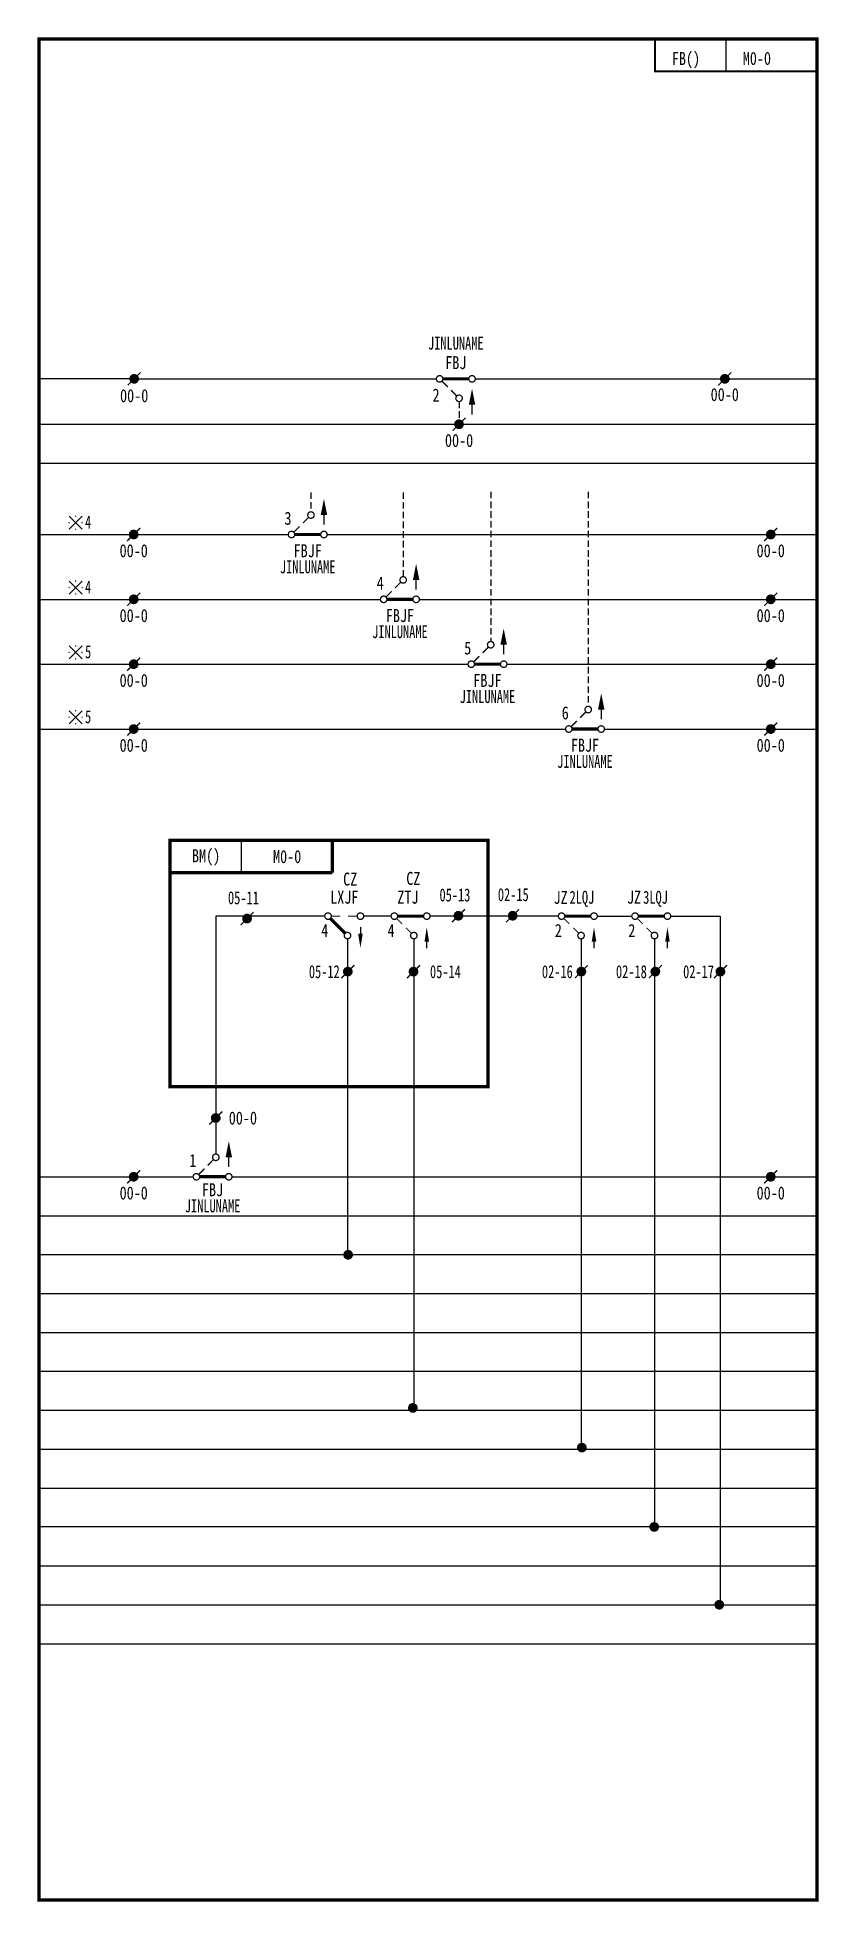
# Model space of a CAD drawing. Header units: millimetres. Extents: x 0 to 120, y 0 to 287.
import ezdxf
from ezdxf.enums import TextEntityAlignment as Align

# ---------------------------------------------------------------- set-up
doc = ezdxf.new("R2010")
doc.units = ezdxf.units.MM
doc.linetypes.add('DASHEDX2', pattern=[1.5, 1, -0.5])
doc.layers.add('define', color=7, linetype='Continuous')
doc.layers.add('tie', color=7, linetype='Continuous')

# ---------------------------------------------------------------- blocks, each defined once
blk = doc.blocks.new('conti_2')
for points in [[(-0.95, 0, 0.1, 0.1, 1), (-1.05, 0, 0.1, 0.1, 1)], [(0.05, 1, 0.1, 0.1, 1), (-0.05, 1, 0.1, 0.1, 1)], [(1.05, 0, 0.1, 0.1, 1), (0.95, 0, 0.1, 0.1, 1)], [(0.05, -1, 0.1, 0.1, 1), (-0.05, -1, 0.1, 0.1, 1)]]:
    blk.add_lwpolyline(points, format="xyseb", close=True)
for points in [[(-1, -1), (1, 1)], [(1, -1), (-1, 1)]]:
    blk.add_lwpolyline(points)
blk.add_attdef('1', text='', height=2).set_placement((2.27, 0.09), align=Align.MIDDLE)

msp = doc.modelspace()

# ---------------------------------------------------------------- linework, layer by layer
at = {"color": 7}
for p, q in [((106, 282), (106, 287)), ((14.79, 234.58), (0, 234.58)), ((14.79, 234.58), (61.29, 234.58)), ((67.29, 234.58), (113.79, 234.58)), ((113.79, 234.58), (120, 234.58)), ((0, 227.58), (120, 227.58)), ((0, 221.58), (120, 221.58)), ((0, 210.58), (14.79, 210.58)), ((14.79, 210.58), (38.45, 210.58)), ((44.45, 210.58), (113.79, 210.58)), ((113.79, 210.58), (120, 210.58)), ((0, 200.58), (14.79, 200.58)), ((14.79, 200.58), (52.67, 200.58)), ((58.67, 200.58), (113.79, 200.58)), ((113.79, 200.58), (120, 200.58)), ((0, 190.58), (14.79, 190.58)), ((14.79, 190.58), (66.17, 190.58)), ((72.17, 190.58), (113.79, 190.58)), ((113.79, 190.58), (120, 190.58)), ((0, 180.58), (14.79, 180.58)), ((14.79, 180.58), (81.21, 180.58)), ((87.21, 180.58), (113.79, 180.58)), ((113.79, 180.58), (120, 180.58)), ((31.23, 158.43), (31.23, 163.43)), ((27.28, 151.73), (27.28, 115.04)), ((44.08, 151.73), (27.28, 151.73)), ((54.31, 151.73), (50.08, 151.73)), ((80.1, 151.73), (60.31, 151.73)), ((86.1, 151.73), (91.43, 151.73)), ((97.43, 151.73), (105.03, 151.73)), ((105.03, 151.73), (105.03, 45.56)), ((47.58, 148.23), (47.58, 99.54)), ((57.81, 148.23), (57.81, 75.54)), ((83.6, 148.23), (83.6, 69.56)), ((94.93, 148.23), (94.93, 57.56)), ((0, 111.54), (23.63, 111.54)), ((29.78, 111.54), (120, 111.54)), ((0, 105.54), (120, 105.54))]:
    msp.add_line(p, q, dxfattribs=at)
at = {"color": 7, "linetype": 'DASHEDX2'}
for p, q in [((64.79, 231.08), (64.79, 227.58)), ((41.95, 217.08), (41.95, 214.08)), ((56.17, 217.08), (56.17, 204.08)), ((69.67, 217.16), (69.67, 194.08)), ((84.71, 217.16), (84.71, 184.08))]:
    msp.add_line(p, q, dxfattribs=at)
at = {"color": 1}
for p, q in [((0, 99.54), (120, 99.54)), ((0, 93.54), (120, 93.54)), ((0, 87.54), (120, 87.54)), ((0, 81.54), (120, 81.54))]:
    msp.add_line(p, q, dxfattribs=at)
at = {"color": 2}
for p, q in [((0, 75.54), (120, 75.54)), ((0, 69.54), (120, 69.54)), ((0, 63.54), (120, 63.54))]:
    msp.add_line(p, q, dxfattribs=at)
at = {"color": 3}
for p, q in [((120, 57.54), (0, 57.54)), ((0, 51.54), (120, 51.54))]:
    msp.add_line(p, q, dxfattribs=at)
at = {"color": 5}
for p, q in [((0, 45.54), (120, 45.54)), ((0, 39.54), (120, 39.54))]:
    msp.add_line(p, q, dxfattribs=at)
at = {"color": 7, "linetype": 'Continuous', "const_width": 0.5}
msp.add_lwpolyline([(0, 287), (120, 287), (120, 0), (0, 0)], close=True, dxfattribs=at)
at = {"color": 7}
for points, const_width in [([(95, 287), (120, 287), (120, 282)], 0.3), ([(95, 287), (95, 282), (120, 282)], 0.3), ([(13.69, 233.58), (15.69, 235.58)], 0.2), ([(63.04, 233.33), (62.1, 234.27)], 0.2), ([(66.29, 234.58), (62.29, 234.58)], 0.5), ([(64.47, 231.9), (63.54, 232.83)], 0.2), ([(104.76, 233.58), (106.76, 235.58)], 0.2), ([(66.79, 230.58), (66.79, 229.08)], 0.2), ([(63.79, 226.58), (65.79, 228.58)], 0.2), ([(40.7, 212.33), (41.65, 213.27)], 0.2), ([(43.95, 213.58), (43.95, 212.08)], 0.2), ([(13.62, 209.58), (15.62, 211.58)], 0.2), ([(39.27, 210.9), (40.2, 211.83)], 0.2), ([(43.45, 210.58), (39.45, 210.58)], 0.5), ([(111.85, 209.58), (113.85, 211.58)], 0.2), ([(13.62, 199.58), (15.62, 201.58)], 0.2), ([(53.49, 200.9), (54.42, 201.83)], 0.2), ([(54.92, 202.33), (55.86, 203.27)], 0.2), ([(58.17, 203.58), (58.17, 202.08)], 0.2), ([(111.85, 199.58), (113.85, 201.58)], 0.2), ([(57.67, 200.58), (53.67, 200.58)], 0.5), ([(68.42, 192.33), (69.36, 193.27)], 0.2), ([(71.67, 193.58), (71.67, 192.08)], 0.2), ([(13.62, 189.58), (15.62, 191.58)], 0.2), ([(66.99, 190.9), (67.92, 191.83)], 0.2), ([(71.17, 190.58), (67.17, 190.58)], 0.5), ([(111.85, 189.58), (113.85, 191.58)], 0.2), ([(13.62, 179.58), (15.62, 181.58)], 0.2), ([(82.03, 180.9), (82.96, 181.83)], 0.2), ([(83.46, 182.33), (84.4, 183.27)], 0.2), ([(86.71, 183.58), (86.71, 182.08)], 0.2), ([(111.85, 179.58), (113.85, 181.58)], 0.2), ([(86.21, 180.58), (82.21, 180.58)], 0.5), ([(20.23, 163.43), (20.23, 158.43), (45.23, 158.43)], 0.5), ([(20.23, 163.43), (45.23, 163.43), (45.23, 158.43)], 0.5), ([(31.1, 150.35), (33.1, 152.35)], 0.2), ([(63.7, 150.79), (65.7, 152.79)], 0.2), ([(72.05, 150.79), (74.05, 152.79)], 0.2), ([(44.93, 151.38), (47.22, 149.08)], 0.5), ([(46.48, 151.73), (45.08, 151.73)], 0.15), ([(49.08, 151.73), (47.68, 151.73)], 0.15), ([(59.31, 151.73), (55.31, 151.73)], 0.5), ([(55.16, 151.38), (56.01, 150.53)], 0.15), ([(56.61, 149.93), (57.46, 149.08)], 0.15), ([(85.1, 151.73), (81.1, 151.73)], 0.5), ([(80.95, 151.38), (81.8, 150.53)], 0.15), ([(82.4, 149.93), (83.24, 149.08)], 0.15), ([(96.43, 151.73), (92.43, 151.73)], 0.5), ([(92.28, 151.38), (93.13, 150.53)], 0.15), ([(93.73, 149.93), (94.58, 149.08)], 0.15), ([(46.64, 142.17), (48.64, 144.17)], 0.2), ([(56.76, 142.17), (58.76, 144.17)], 0.2), ([(82.64, 142.17), (84.64, 144.17)], 0.2), ([(94.06, 142.17), (96.06, 144.17)], 0.2), ([(104.1, 142.17), (106.1, 144.17)], 0.2), ([(26.28, 119.6), (28.28, 121.6)], 0.2), ([(13.62, 110.54), (15.62, 112.54)], 0.2), ([(24.6, 111.86), (25.53, 112.79)], 0.2), ([(26.03, 113.29), (26.97, 114.24)], 0.2), ([(29.28, 114.54), (29.28, 113.04)], 0.2), ([(111.85, 110.54), (113.85, 112.54)], 0.2), ([(28.78, 111.54), (24.78, 111.54)], 0.5)]:
    msp.add_lwpolyline(points, dxfattribs=dict(at, const_width=const_width))
for points, const_width in [([(14.31, 234.58, 1), (15.06, 234.58, 1)], 0.75), ([(105.39, 234.58, 1), (106.14, 234.58, 1)], 0.75), ([(64.41, 227.58, 1), (65.16, 227.58, 1)], 0.75), ([(14.24, 210.58, 1), (14.99, 210.58, 1)], 0.75), ([(112.48, 210.58, 1), (113.23, 210.58, 1)], 0.75), ([(14.24, 200.58, 1), (14.99, 200.58, 1)], 0.75), ([(112.48, 200.58, 1), (113.23, 200.58, 1)], 0.75), ([(14.24, 190.58, 1), (14.99, 190.58, 1)], 0.75), ([(112.48, 190.58, 1), (113.23, 190.58, 1)], 0.75), ([(14.24, 180.58, 1), (14.99, 180.58, 1)], 0.75), ([(112.48, 180.58, 1), (113.23, 180.58, 1)], 0.75), ([(64.32, 151.79, 1), (65.07, 151.79, 1)], 0.75), ([(72.68, 151.79, 1), (73.43, 151.79, 1)], 0.75), ([(31.72, 151.35, 1), (32.47, 151.35, 1)], 0.75), ([(45.08, 151.73, -1), (44.08, 151.73, -1)], 0.2), ([(50.08, 151.73, -1), (49.08, 151.73, -1)], 0.2), ([(55.31, 151.73, -1), (54.31, 151.73, -1)], 0.2), ([(60.31, 151.73, -1), (59.31, 151.73, -1)], 0.2), ([(81.1, 151.73, -1), (80.1, 151.73, -1)], 0.2), ([(86.1, 151.73, -1), (85.1, 151.73, -1)], 0.2), ([(92.43, 151.73, -1), (91.43, 151.73, -1)], 0.2), ([(97.43, 151.73, -1), (96.43, 151.73, -1)], 0.2), ([(48.08, 148.73, -1), (47.08, 148.73, -1)], 0.2), ([(58.31, 148.73, -1), (57.31, 148.73, -1)], 0.2), ([(84.1, 148.73, -1), (83.1, 148.73, -1)], 0.2), ([(95.43, 148.73, -1), (94.43, 148.73, -1)], 0.2), ([(47.26, 143.17, 1), (48.01, 143.17, 1)], 0.75), ([(57.39, 143.17, 1), (58.14, 143.17, 1)], 0.75), ([(83.27, 143.17, 1), (84.02, 143.17, 1)], 0.75), ([(94.68, 143.17, 1), (95.43, 143.17, 1)], 0.75), ([(104.72, 143.17, 1), (105.47, 143.17, 1)], 0.75), ([(26.9, 120.6, 1), (27.65, 120.6, 1)], 0.75), ([(14.24, 111.54, 1), (14.99, 111.54, 1)], 0.75), ([(112.48, 111.54, 1), (113.23, 111.54, 1)], 0.75)]:
    msp.add_lwpolyline(points, format="xyb", close=True, dxfattribs=dict(at, const_width=const_width))
at = {"color": 7, "const_width": 0.2}
for points in [[(61.79, 235.08, -1), (61.79, 234.08, -1), (61.79, 235.08)], [(66.79, 235.08, -1), (66.79, 234.08, -1), (66.79, 235.08)], [(64.79, 232.08, -1), (64.79, 231.08, -1), (64.79, 232.08)], [(41.95, 214.08, -1), (41.95, 213.08, -1), (41.95, 214.08)], [(38.95, 211.08, -1), (38.95, 210.08, -1), (38.95, 211.08)], [(43.95, 211.08, -1), (43.95, 210.08, -1), (43.95, 211.08)], [(56.17, 204.08, -1), (56.17, 203.08, -1), (56.17, 204.08)], [(53.17, 201.08, -1), (53.17, 200.08, -1), (53.17, 201.08)], [(58.17, 201.08, -1), (58.17, 200.08, -1), (58.17, 201.08)], [(69.67, 194.08, -1), (69.67, 193.08, -1), (69.67, 194.08)], [(66.67, 191.08, -1), (66.67, 190.08, -1), (66.67, 191.08)], [(71.67, 191.08, -1), (71.67, 190.08, -1), (71.67, 191.08)], [(84.71, 184.08, -1), (84.71, 183.08, -1), (84.71, 184.08)], [(81.71, 181.08, -1), (81.71, 180.08, -1), (81.71, 181.08)], [(86.71, 181.08, -1), (86.71, 180.08, -1), (86.71, 181.08)], [(27.28, 115.04, -1), (27.28, 114.04, -1), (27.28, 115.04)], [(24.28, 112.04, -1), (24.28, 111.04, -1), (24.28, 112.04)], [(29.28, 112.04, -1), (29.28, 111.04, -1), (29.28, 112.04)]]:
    msp.add_lwpolyline(points, format="xyb", dxfattribs=at)
at = {"color": 7, "const_width": 0.5}
msp.add_lwpolyline([(20.23, 125.43), (20.23, 163.43), (69.27, 163.43), (69.27, 125.43)], close=True, dxfattribs=at)
at = {"color": 7}
for points in [[(49.58, 150.01), (49.58, 149.01)], [(59.81, 146.81), (59.81, 147.81)], [(85.6, 146.81), (85.6, 147.81)], [(96.93, 146.81), (96.93, 147.81)]]:
    msp.add_lwpolyline(points, dxfattribs=at)
for points in [[(59.81, 150.01, 0, 0.7, 0), (59.81, 147.81, 0.7, 0.7, 0)], [(85.6, 150.01, 0, 0.7, 0), (85.6, 147.81, 0.7, 0.7, 0)], [(96.93, 150.01, 0, 0.7, 0), (96.93, 147.81, 0.7, 0.7, 0)], [(49.58, 146.81, 0, 0.7, 0), (49.58, 149.01, 0.7, 0.7, 0)]]:
    msp.add_lwpolyline(points, format="xyseb", dxfattribs=at)
at = {"const_width": 0.75}
for points in [[(47.31, 99.51, 1), (48.06, 99.51, 1)], [(57.29, 75.89, 1), (58.04, 75.89, 1)], [(83.35, 69.77, 1), (84.1, 69.77, 1)], [(94.51, 57.54, 1), (95.26, 57.54, 1)], [(104.54, 45.54, 1), (105.29, 45.54, 1)]]:
    msp.add_lwpolyline(points, format="xyb", close=True, dxfattribs=at)
at = {"color": 7}
for points in [[(66.29, 230.58), (67.29, 230.58), (66.79, 233.08)], [(43.45, 213.58), (44.45, 213.58), (43.95, 216.08)], [(57.67, 203.58), (58.67, 203.58), (58.17, 206.08)], [(71.17, 193.58), (72.17, 193.58), (71.67, 196.08)], [(86.21, 183.58), (87.21, 183.58), (86.71, 186.08)], [(28.78, 114.54), (29.78, 114.54), (29.28, 117.04)]]:
    msp.add_solid(points, dxfattribs=at)

# ---------------------------------------------------------------- block references
at = {"layer": 'define', "color": 3}
ref = msp.add_blockref('conti_2', (5.66, 212.4), dxfattribs=at)
ref.add_attrib('1', '4', (7.11, 211.5), dxfattribs={"layer": '0', "height": 2, "width": 0.7})
ref = msp.add_blockref('conti_2', (5.66, 202.4), dxfattribs=at)
ref.add_attrib('1', '4', (7.11, 201.49), dxfattribs={"layer": '0', "height": 2, "width": 0.7})
ref = msp.add_blockref('conti_2', (5.66, 192.4), dxfattribs=at)
ref.add_attrib('1', '5', (7.11, 191.49), dxfattribs={"layer": '0', "height": 2, "width": 0.7})
ref = msp.add_blockref('conti_2', (5.66, 182.4), dxfattribs=at)
ref.add_attrib('1', '5', (7.11, 181.49), dxfattribs={"layer": '0', "height": 2, "width": 0.7})

# ---------------------------------------------------------------- texts
at = {"color": 3, "width": 0.8}
msp.add_text('FB()', height=2, dxfattribs=at).set_placement((97.6, 282.97))
at = {"color": 5, "width": 0.8}
msp.add_text('M0-0', height=2, dxfattribs=at).set_placement((108.54, 283))
at = {"color": 3}
for s, width, p in [('JINLUNAME', 0.7, (64.29, 240.08)), ('JINLUNAME', 0.7, (41.45, 205.58)), ('JINLUNAME', 0.7, (55.67, 195.58)), ('JINLUNAME', 0.7, (69.17, 185.58)), ('JINLUNAME', 0.7, (84.21, 175.58)), ('BM()', 0.8, (25.78, 160.89)), ('JINLUNAME', 0.7, (26.78, 107.04))]:
    msp.add_text(s, height=2, dxfattribs=dict(at, width=width)).set_placement(p, align=Align.MIDDLE)
at = {"color": 7, "width": 0.8}
for s, p in [('FBJ', (64.29, 236.08)), ('FBJF', (41.45, 207.08)), ('FBJF', (55.67, 197.08)), ('FBJF', (69.17, 187.08)), ('FBJF', (84.21, 177.08)), ('FBJ', (26.78, 108.54))]:
    msp.add_text(s, height=2, dxfattribs=at).set_placement(p, align=Align.CENTER)
for s, p in [('2', (61.79, 231.08)), ('3', (38.95, 212.08)), ('4', (53.17, 202.08)), ('5', (66.67, 192.08)), ('6', (81.71, 182.08)), ('1', (24.28, 113.04))]:
    msp.add_text(s, height=2, dxfattribs=at).set_placement(p, align=Align.RIGHT)
at = {"color": 5, "width": 0.8}
msp.add_text('M0-0', height=2, dxfattribs=at).set_placement((38.28, 160.89), align=Align.MIDDLE)
at = {"color": 3, "width": 0.8}
for p in [(48, 156.44), (57.74, 156.55)]:
    msp.add_text('CZ', height=2, dxfattribs=at).set_placement(p, align=Align.CENTER)
at = {"color": 7}
for s, width, p in [('LXJF', 0.8, (44.91, 153.65)), ('ZTJ', 0.8, (55.27, 153.65)), ('2LQJ', 0.7, (81.83, 153.64)), ('3LQJ', 0.7, (93.18, 153.64))]:
    msp.add_text(s, height=2, dxfattribs=dict(at, width=width)).set_placement(p)
at = {"color": 3, "width": 0.8}
for p in [(81.54, 153.62), (92.86, 153.66)]:
    msp.add_text('JZ', height=2, dxfattribs=at).set_placement(p, align=Align.RIGHT)
at = {"color": 7, "width": 0.8}
for s, p in [('4', (44.08, 149.52)), ('4', (54.31, 149.52)), ('2', (80.1, 149.52)), ('2', (91.43, 149.52))]:
    msp.add_text(s, height=2, dxfattribs=at).set_placement(p, align=Align.MIDDLE)
at = {"layer": 'tie', "color": 3}
for s, width, p in [('00-0', 0.8, (14.69, 230.99)), ('00-0', 0.8, (105.76, 231.16)), ('00-0', 0.8, (64.79, 224.08)), ('00-0', 0.8, (14.62, 207.08)), ('00-0', 0.8, (112.85, 207.08)), ('00-0', 0.8, (14.62, 197.08)), ('00-0', 0.8, (112.85, 197.08)), ('00-0', 0.8, (14.62, 187.08)), ('00-0', 0.8, (112.85, 187.08)), ('00-0', 0.8, (14.62, 177.08)), ('00-0', 0.8, (112.85, 177.08)), ('05-11', 0.7, (31.54, 153.56)), ('05-13', 0.7, (64.15, 154)), ('02-15', 0.7, (73.15, 154.05)), ('00-0', 0.8, (14.62, 108.04)), ('00-0', 0.8, (112.85, 108.04))]:
    msp.add_text(s, height=2, dxfattribs=dict(at, width=width)).set_placement(p, align=Align.CENTER)
at = {"layer": 'tie', "color": 3, "width": 0.7}
for s, p in [('05-12', (46.39, 143.17)), ('05-14', (65.07, 143.17)), ('02-16', (82.33, 143.17)), ('02-18', (93.75, 143.17)), ('02-17', (104.1, 143.17))]:
    msp.add_text(s, height=2, dxfattribs=at).set_placement(p, align=Align.MIDDLE_RIGHT)
at = {"layer": 'tie', "color": 3, "width": 0.8}
msp.add_text('00-0', height=2, dxfattribs=at).set_placement((29.28, 120.6), align=Align.MIDDLE_LEFT)

doc.saveas('drawing.dxf')
